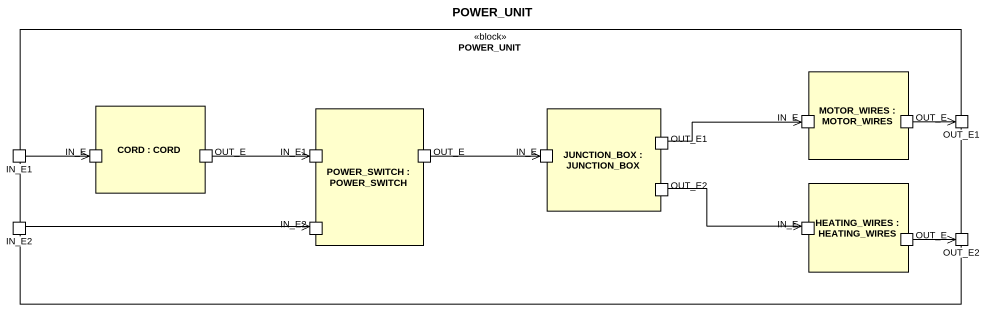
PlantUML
@startuml
title POWER_UNIT
rectangle POWER_UNIT <<block>> {
  rectangle "CORD : CORD" as CORD {
    port "IN_E" as IN_E_2
    port "OUT_E" as OUT_E_2
  }
  rectangle "POWER_SWITCH : POWER_SWITCH" as POWER_SWITCH {
    port "IN_E1" as IN_E1_2
    port "OUT_E" as OUT_E_3
    port "IN_E2" as IN_E2_2
  }
  rectangle "JUNCTION_BOX : JUNCTION_BOX" as JUNCTION_BOX {
    port OUT_E1
    port "IN_E" as IN_E_3
    port OUT_E2
  }
  rectangle "MOTOR_WIRES : MOTOR_WIRES" as MOTOR_WIRES {
    port IN_E
    port OUT_E
  }
  port "OUT_E1" as OUT_E1_2
  port IN_E1
  rectangle "HEATING_WIRES : HEATING_WIRES" as HEATING_WIRES {
    port "IN_E" as IN_E_4
    port "OUT_E" as OUT_E_4
  }
  port IN_E2
  port "OUT_E2" as OUT_E2_2
}
OUT_E1 -right-> IN_E
OUT_E -right-> OUT_E1_2
IN_E1 -right-> IN_E_2
OUT_E_2 -right-> IN_E1_2
OUT_E_3 -right-> IN_E_3
OUT_E2 -right-> IN_E_4
IN_E2 -right-> IN_E2_2
OUT_E_4 -right-> OUT_E2_2
@enduml
